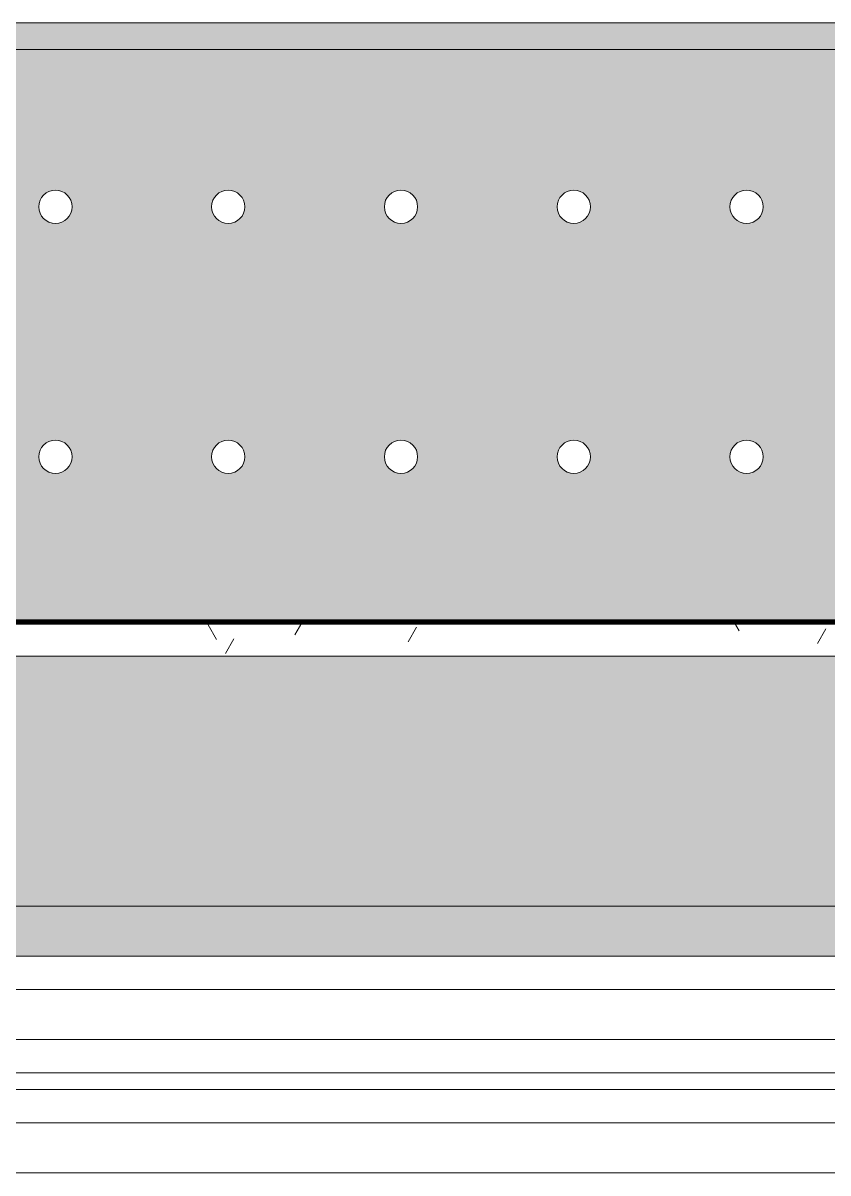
# Model space of a CAD drawing. Header units: millimetres. Extents: x 35157 to 232994, y -8553 to 29000.
# Drawn here: x 81884 to 82368, y 3440 to 4130 of the extents above; entities that cross this region are included whole.
import ezdxf

# ---------------------------------------------------------------- set-up
doc = ezdxf.new("R2010")
doc.units = ezdxf.units.MM
doc.linetypes.add('Осевая', pattern=[3175, 635, -476.25, 1587.5, -476.25])
for name, color, linetype, lineweight in [('A-GLAZ', 7, 'Continuous', 9), ('A-GLAZ-1', 7, 'Continuous', 13), ('I-WALL', 7, 'Continuous', 9), ('Оси', 7, 'Continuous', 9), ('Оси-2', 7, 'Осевая', 9)]:
    doc.layers.add(name, color=color, linetype=linetype, lineweight=lineweight)
for name, color, linetype, lineweight, true_color in [('A-WALL-1', 7, 'Continuous', 9, 0xc0c0c0), ('I-WALL-5', 7, 'Continuous', 9, 0xc0c0c0), ('I-WALL-9', 7, 'Continuous', 80, 0xff80c0), ('Знаки-1', 7, 'Continuous', 9, 0xc1bbaf), ('Знаки-3', 9, 'Continuous', 9, 0x808080), ('Знаки-4', 7, 'Continuous', 9, 0xaba79f), ('Знаки-5', 7, 'Continuous', 9, 0xd1cabb), ('Знаки-6', 7, 'Continuous', 9, 0xccc5b7), ('Знаки-7', 7, 'Continuous', 9, 0xd5cdbe), ('Знаки-8', 7, 'Continuous', 9, 0xd4ccbd)]:
    doc.layers.add(name, color=color, linetype=linetype, lineweight=lineweight, true_color=true_color)
doc.layers.add('Знаки-2', color=7, linetype='Continuous', lineweight=9, transparency=0.5)

# ---------------------------------------------------------------- blocks, each defined once
blk = doc.blocks.new('120_Окно_СКБ_2Ст - 120_Окно_СКБ_2Ст 2700х2500 _мал створка слева_-22808065-План отделки стен 2 этажа в осях 12-23')
at = {"layer": 'A-GLAZ'}
for p, q in [((1350, -5), (-1350, -5)), ((-400, -55), (1230, -55)), ((1230, -65), (-400, -65))]:
    blk.add_line(p, q, dxfattribs=at)
at = {"layer": 'A-GLAZ-1'}
for p, q in [((1280, -35), (-450, -35)), ((-470, -85), (1300, -85)), ((1300, -85), (-470, -85))]:
    blk.add_line(p, q, dxfattribs=at)
blk = doc.blocks.new('Зашивка радиатора_ с перфорацией М4 - Зашивка радиатора_ с перфорацией М4-30943701-План отделки стен 2 этажа в осях 12-23')
at = {"layer": 'Знаки-2'}
for points in [[(1994.17, 380), (-370, 380), (-370, 200.06), (2290, 200.06), (2290, 380)], [(2305, -163.94), (-430, -163.94), (-430, -179.94), (2305, -179.94), (2305, -166.58)], [(1401, -163.94), (1381, -163.94), (1381.68, -179.94), (1421, -179.94), (1420.32, -163.94), (1406.18, -163.94)], [(1396, -163.94), (1381, -163.94), (1381.68, -179.94), (1421, -179.94), (1420.32, -163.94), (1398.41, -163.94)], [(1408.07, -163.94), (1391, -163.94), (1391.34, -179.94), (1411, -179.94), (1410.66, -163.94), (1409.66, -163.94)], [(1391.34, -163.94), (1391, -163.94), (1391.34, -179.94), (1411, -179.94), (1410.66, -163.94), (1392.34, -163.94)], [(1515.14, -163.94), (1481, -163.94), (1481.68, -179.94), (1521, -179.94), (1520.32, -163.94), (1518.32, -163.94)], [(1506, -163.94), (1481, -163.94), (1481.68, -179.94), (1521, -179.94), (1520.32, -163.94), (1506.18, -163.94)], [(1493.93, -163.94), (1491, -163.94), (1491.34, -179.94), (1511, -179.94), (1510.66, -163.94), (1495.82, -163.94)], [(1511, -163.94), (1491, -163.94), (1491.34, -179.94), (1511, -179.94)], [(1621, -163.94), (1581, -163.94), (1581.68, -179.94), (1621, -179.94)], [(1621, -163.94), (1581, -163.94), (1581.68, -179.94), (1621, -179.94)], [(1591.34, -163.94), (1591, -163.94), (1591.34, -179.94), (1611, -179.94), (1610.66, -163.94), (1592.34, -163.94)], [(1593.93, -163.94), (1591, -163.94), (1591.34, -179.94), (1611, -179.94), (1610.66, -163.94), (1596, -163.94)], [(1715.14, -163.94), (1681, -163.94), (1681.68, -179.94), (1721, -179.94), (1720.32, -163.94), (1718.32, -163.94)], [(1681, -163.94), (1681.68, -179.94), (1721, -179.94), (1720.32, -163.94), (1681.68, -163.94)], [(1711, -163.94), (1691, -163.94), (1691.34, -179.94), (1711, -179.94)], [(1711, -163.94), (1691, -163.94), (1691.34, -179.94), (1711, -179.94)], [(1795.82, -163.94), (1781, -163.94), (1781.68, -179.94), (1821, -179.94), (1820.32, -163.94), (1801, -163.94)], [(1796, -163.94), (1781, -163.94), (1781.68, -179.94), (1821, -179.94), (1820.32, -163.94), (1798.41, -163.94)], [(1806, -163.94), (1791, -163.94), (1791.34, -179.94), (1811, -179.94), (1810.66, -163.94), (1806.18, -163.94)], [(1808.07, -163.94), (1791, -163.94), (1791.34, -179.94), (1811, -179.94), (1810.66, -163.94), (1809.66, -163.94)]]:
    blk.add_hatch(color=256, dxfattribs=at).paths.add_polyline_path(points)
h = blk.add_hatch(color=256, dxfattribs=at)
h.paths.add_polyline_path([(1994.17, 180), (-430, 180), (-430, -179.94), (2305, -179.94), (2305, 180)])
h.paths.add_polyline_path([(2033.74, 90.35), (2038.74, 89.02), (2042.4, 85.35), (2043.74, 80.35), (2042.4, 75.35), (2038.74, 71.69), (2033.74, 70.35), (2028.74, 71.69), (2025.08, 75.35), (2023.74, 80.35), (2025.08, 85.35), (2028.74, 89.02), (2031.15, 90.01)])
h.paths.add_polyline_path([(1514.99, 90.35), (1519.99, 89.02), (1523.65, 85.35), (1524.99, 80.35), (1523.65, 75.35), (1519.99, 71.69), (1514.99, 70.35), (1509.99, 71.69), (1506.33, 75.35), (1504.99, 80.35), (1506.33, 85.35), (1509.99, 89.02), (1512.4, 90.01)])
h.paths.add_polyline_path([(2241.24, 90.35), (2246.24, 89.02), (2249.9, 85.35), (2251.24, 80.35), (2249.9, 75.35), (2246.24, 71.69), (2241.24, 70.35), (2236.24, 71.69), (2232.58, 75.35), (2231.24, 80.35), (2232.58, 85.35), (2236.24, 89.02), (2238.65, 90.01)])
h.paths.add_polyline_path([(2137.49, 90.35), (2142.49, 89.02), (2146.15, 85.35), (2147.49, 80.35), (2146.15, 75.35), (2142.49, 71.69), (2137.49, 70.35), (2132.49, 71.69), (2128.83, 75.35), (2127.49, 80.35), (2128.83, 85.35), (2132.49, 89.02), (2134.9, 90.01)])
h.paths.add_polyline_path([(1929.99, 90.35), (1934.99, 89.02), (1938.65, 85.35), (1939.99, 80.35), (1938.65, 75.35), (1934.99, 71.69), (1929.99, 70.35), (1924.99, 71.69), (1921.33, 75.35), (1919.99, 80.35), (1921.33, 85.35), (1924.99, 89.02), (1927.4, 90.01)])
h.paths.add_polyline_path([(1618.74, 90.35), (1623.74, 89.02), (1627.4, 85.35), (1628.74, 80.35), (1627.4, 75.35), (1623.74, 71.69), (1618.74, 70.35), (1613.74, 71.69), (1610.08, 75.35), (1608.74, 80.35), (1610.08, 85.35), (1613.74, 89.02), (1616.15, 90.01)])
h.paths.add_polyline_path([(1722.49, 90.35), (1727.49, 89.02), (1731.15, 85.35), (1732.49, 80.35), (1731.15, 75.35), (1727.49, 71.69), (1722.49, 70.35), (1717.49, 71.69), (1713.83, 75.35), (1712.49, 80.35), (1713.83, 85.35), (1717.49, 89.02), (1719.9, 90.01)])
h.paths.add_polyline_path([(1826.24, 90.35), (1831.24, 89.02), (1834.9, 85.35), (1836.24, 80.35), (1834.9, 75.35), (1831.24, 71.69), (1826.24, 70.35), (1821.24, 71.69), (1817.58, 75.35), (1816.24, 80.35), (1817.58, 85.35), (1821.24, 89.02), (1823.65, 90.01)])
h.paths.add_polyline_path([(788.74, 90.35), (793.74, 89.02), (797.4, 85.35), (798.74, 80.35), (797.4, 75.35), (793.74, 71.69), (788.74, 70.35), (783.74, 71.69), (780.08, 75.35), (778.74, 80.35), (780.08, 85.35), (783.74, 89.02), (786.15, 90.01)])
h.paths.add_polyline_path([(269.99, 90.35), (274.99, 89.02), (278.65, 85.35), (279.99, 80.35), (278.65, 75.35), (274.99, 71.69), (269.99, 70.35), (264.99, 71.69), (261.33, 75.35), (259.99, 80.35), (261.33, 85.35), (264.99, 89.02), (267.4, 90.01)])
h.paths.add_polyline_path([(166.24, 90.35), (171.24, 89.02), (174.9, 85.35), (176.24, 80.35), (174.9, 75.35), (171.24, 71.69), (166.24, 70.35), (161.24, 71.69), (157.58, 75.35), (156.24, 80.35), (157.58, 85.35), (161.24, 89.02), (163.65, 90.01)])
h.paths.add_polyline_path([(684.99, 90.35), (689.99, 89.02), (693.65, 85.35), (694.99, 80.35), (693.65, 75.35), (689.99, 71.69), (684.99, 70.35), (679.99, 71.69), (676.33, 75.35), (674.99, 80.35), (676.33, 85.35), (679.99, 89.02), (682.4, 90.01)])
h.paths.add_polyline_path([(581.24, 90.35), (586.24, 89.02), (589.9, 85.35), (591.24, 80.35), (589.9, 75.35), (586.24, 71.69), (581.24, 70.35), (576.24, 71.69), (572.58, 75.35), (571.24, 80.35), (572.58, 85.35), (576.24, 89.02), (578.65, 90.01)])
h.paths.add_polyline_path([(996.24, 90.35), (1001.24, 89.02), (1004.9, 85.35), (1006.24, 80.35), (1004.9, 75.35), (1001.24, 71.69), (996.24, 70.35), (991.24, 71.69), (987.58, 75.35), (986.24, 80.35), (987.58, 85.35), (991.24, 89.02), (993.65, 90.01)])
h.paths.add_polyline_path([(892.49, 90.35), (897.49, 89.02), (901.15, 85.35), (902.49, 80.35), (901.15, 75.35), (897.49, 71.69), (892.49, 70.35), (887.49, 71.69), (883.83, 75.35), (882.49, 80.35), (883.83, 85.35), (887.49, 89.02), (889.9, 90.01)])
h.paths.add_polyline_path([(477.49, 90.35), (482.49, 89.02), (486.15, 85.35), (487.49, 80.35), (486.15, 75.35), (482.49, 71.69), (477.49, 70.35), (472.49, 71.69), (468.83, 75.35), (467.49, 80.35), (468.83, 85.35), (472.49, 89.02), (474.9, 90.01)])
h.paths.add_polyline_path([(373.74, 90.35), (378.74, 89.02), (382.4, 85.35), (383.74, 80.35), (382.4, 75.35), (378.74, 71.69), (373.74, 70.35), (368.74, 71.69), (365.08, 75.35), (363.74, 80.35), (365.08, 85.35), (368.74, 89.02), (371.15, 90.01)])
h.paths.add_polyline_path([(1411.24, 90.35), (1416.24, 89.02), (1419.9, 85.35), (1421.24, 80.35), (1419.9, 75.35), (1416.24, 71.69), (1411.24, 70.35), (1406.24, 71.69), (1402.58, 75.35), (1401.24, 80.35), (1402.58, 85.35), (1406.24, 89.02), (1408.65, 90.01)])
h.paths.add_polyline_path([(1307.49, 90.35), (1312.49, 89.02), (1316.15, 85.35), (1317.49, 80.35), (1316.15, 75.35), (1312.49, 71.69), (1307.49, 70.35), (1302.49, 71.69), (1298.83, 75.35), (1297.49, 80.35), (1298.83, 85.35), (1302.49, 89.02), (1304.9, 90.01)])
h.paths.add_polyline_path([(1099.99, 90.35), (1104.99, 89.02), (1108.65, 85.35), (1109.99, 80.35), (1108.65, 75.35), (1104.99, 71.69), (1099.99, 70.35), (1094.99, 71.69), (1091.33, 75.35), (1089.99, 80.35), (1091.33, 85.35), (1094.99, 89.02), (1097.4, 90.01)])
h.paths.add_polyline_path([(1203.74, 90.35), (1208.74, 89.02), (1212.4, 85.35), (1213.74, 80.35), (1212.4, 75.35), (1208.74, 71.69), (1203.74, 70.35), (1198.74, 71.69), (1195.08, 75.35), (1193.74, 80.35), (1195.08, 85.35), (1198.74, 89.02), (1201.15, 90.01)])
h.paths.add_polyline_path([(62.49, 90.35), (67.49, 89.02), (71.15, 85.35), (72.49, 80.35), (71.15, 75.35), (67.49, 71.69), (62.49, 70.35), (57.49, 71.69), (53.83, 75.35), (52.49, 80.35), (53.83, 85.35), (57.49, 89.02), (59.9, 90.01)])
h.paths.add_polyline_path([(-248.76, 90.35), (-243.76, 89.02), (-240.1, 85.35), (-238.76, 80.35), (-240.1, 75.35), (-243.76, 71.69), (-248.76, 70.35), (-253.76, 71.69), (-257.42, 75.35), (-258.76, 80.35), (-257.42, 85.35), (-253.76, 89.02), (-251.35, 90.01)])
h.paths.add_polyline_path([(-145.01, 90.35), (-140.01, 89.02), (-136.35, 85.35), (-135.01, 80.35), (-136.35, 75.35), (-140.01, 71.69), (-145.01, 70.35), (-150.01, 71.69), (-153.67, 75.35), (-155.01, 80.35), (-153.67, 85.35), (-150.01, 89.02), (-147.6, 90.01)])
h.paths.add_polyline_path([(-41.26, 90.35), (-36.26, 89.02), (-32.6, 85.35), (-31.26, 80.35), (-32.6, 75.35), (-36.26, 71.69), (-41.26, 70.35), (-46.26, 71.69), (-49.92, 75.35), (-51.26, 80.35), (-49.92, 85.35), (-46.26, 89.02), (-43.85, 90.01)])
h.paths.add_polyline_path([(-352.51, 90.35), (-347.51, 89.02), (-343.85, 85.35), (-342.51, 80.35), (-343.85, 75.35), (-347.51, 71.69), (-352.51, 70.35), (-357.51, 71.69), (-361.17, 75.35), (-362.51, 80.35), (-361.17, 85.35), (-357.51, 89.02), (-355.1, 90.01)])
h.paths.add_polyline_path([(1411.24, -59.65), (1416.24, -60.98), (1419.9, -64.65), (1421.24, -69.65), (1419.9, -74.65), (1416.24, -78.31), (1411.24, -79.65), (1406.24, -78.31), (1402.58, -74.65), (1401.24, -69.65), (1402.58, -64.65), (1406.24, -60.98), (1408.65, -59.99)])
h.paths.add_polyline_path([(1618.74, -59.65), (1623.74, -60.98), (1627.4, -64.65), (1628.74, -69.65), (1627.4, -74.65), (1623.74, -78.31), (1618.74, -79.65), (1613.74, -78.31), (1610.08, -74.65), (1608.74, -69.65), (1610.08, -64.65), (1613.74, -60.98), (1616.15, -59.99)])
h.paths.add_polyline_path([(1826.24, -59.65), (1831.24, -60.98), (1834.9, -64.65), (1836.24, -69.65), (1834.9, -74.65), (1831.24, -78.31), (1826.24, -79.65), (1821.24, -78.31), (1817.58, -74.65), (1816.24, -69.65), (1817.58, -64.65), (1821.24, -60.98), (1823.65, -59.99)])
h.paths.add_polyline_path([(1722.49, -59.65), (1727.49, -60.98), (1731.15, -64.65), (1732.49, -69.65), (1731.15, -74.65), (1727.49, -78.31), (1722.49, -79.65), (1717.49, -78.31), (1713.83, -74.65), (1712.49, -69.65), (1713.83, -64.65), (1717.49, -60.98), (1719.9, -59.99)])
h.paths.add_polyline_path([(2241.24, -59.65), (2246.24, -60.98), (2249.9, -64.65), (2251.24, -69.65), (2249.9, -74.65), (2246.24, -78.31), (2241.24, -79.65), (2236.24, -78.31), (2232.58, -74.65), (2231.24, -69.65), (2232.58, -64.65), (2236.24, -60.98), (2238.65, -59.99)])
h.paths.add_polyline_path([(1514.99, -59.65), (1519.99, -60.98), (1523.65, -64.65), (1524.99, -69.65), (1523.65, -74.65), (1519.99, -78.31), (1514.99, -79.65), (1509.99, -78.31), (1506.33, -74.65), (1504.99, -69.65), (1506.33, -64.65), (1509.99, -60.98), (1512.4, -59.99)])
h.paths.add_polyline_path([(1929.99, -59.65), (1934.99, -60.98), (1938.65, -64.65), (1939.99, -69.65), (1938.65, -74.65), (1934.99, -78.31), (1929.99, -79.65), (1924.99, -78.31), (1921.33, -74.65), (1919.99, -69.65), (1921.33, -64.65), (1924.99, -60.98), (1927.4, -59.99)])
h.paths.add_polyline_path([(2033.74, -59.65), (2038.74, -60.98), (2042.4, -64.65), (2043.74, -69.65), (2042.4, -74.65), (2038.74, -78.31), (2033.74, -79.65), (2028.74, -78.31), (2025.08, -74.65), (2023.74, -69.65), (2025.08, -64.65), (2028.74, -60.98), (2031.15, -59.99)])
h.paths.add_polyline_path([(2137.49, -59.65), (2142.49, -60.98), (2146.15, -64.65), (2147.49, -69.65), (2146.15, -74.65), (2142.49, -78.31), (2137.49, -79.65), (2132.49, -78.31), (2128.83, -74.65), (2127.49, -69.65), (2128.83, -64.65), (2132.49, -60.98), (2134.9, -59.99)])
h.paths.add_polyline_path([(684.99, -59.65), (689.99, -60.98), (693.65, -64.65), (694.99, -69.65), (693.65, -74.65), (689.99, -78.31), (684.99, -79.65), (679.99, -78.31), (676.33, -74.65), (674.99, -69.65), (676.33, -64.65), (679.99, -60.98), (682.4, -59.99)])
h.paths.add_polyline_path([(62.49, -59.65), (67.49, -60.98), (71.15, -64.65), (72.49, -69.65), (71.15, -74.65), (67.49, -78.31), (62.49, -79.65), (57.49, -78.31), (53.83, -74.65), (52.49, -69.65), (53.83, -64.65), (57.49, -60.98), (59.9, -59.99)])
h.paths.add_polyline_path([(373.74, -59.65), (378.74, -60.98), (382.4, -64.65), (383.74, -69.65), (382.4, -74.65), (378.74, -78.31), (373.74, -79.65), (368.74, -78.31), (365.08, -74.65), (363.74, -69.65), (365.08, -64.65), (368.74, -60.98), (371.15, -59.99)])
h.paths.add_polyline_path([(1203.74, -59.65), (1208.74, -60.98), (1212.4, -64.65), (1213.74, -69.65), (1212.4, -74.65), (1208.74, -78.31), (1203.74, -79.65), (1198.74, -78.31), (1195.08, -74.65), (1193.74, -69.65), (1195.08, -64.65), (1198.74, -60.98), (1201.15, -59.99)])
h.paths.add_polyline_path([(996.24, -59.65), (1001.24, -60.98), (1004.9, -64.65), (1006.24, -69.65), (1004.9, -74.65), (1001.24, -78.31), (996.24, -79.65), (991.24, -78.31), (987.58, -74.65), (986.24, -69.65), (987.58, -64.65), (991.24, -60.98), (993.65, -59.99)])
h.paths.add_polyline_path([(892.49, -59.65), (897.49, -60.98), (901.15, -64.65), (902.49, -69.65), (901.15, -74.65), (897.49, -78.31), (892.49, -79.65), (887.49, -78.31), (883.83, -74.65), (882.49, -69.65), (883.83, -64.65), (887.49, -60.98), (889.9, -59.99)])
h.paths.add_polyline_path([(166.24, -59.65), (171.24, -60.98), (174.9, -64.65), (176.24, -69.65), (174.9, -74.65), (171.24, -78.31), (166.24, -79.65), (161.24, -78.31), (157.58, -74.65), (156.24, -69.65), (157.58, -64.65), (161.24, -60.98), (163.65, -59.99)])
h.paths.add_polyline_path([(788.74, -59.65), (793.74, -60.98), (797.4, -64.65), (798.74, -69.65), (797.4, -74.65), (793.74, -78.31), (788.74, -79.65), (783.74, -78.31), (780.08, -74.65), (778.74, -69.65), (780.08, -64.65), (783.74, -60.98), (786.15, -59.99)])
h.paths.add_polyline_path([(1307.49, -59.65), (1312.49, -60.98), (1316.15, -64.65), (1317.49, -69.65), (1316.15, -74.65), (1312.49, -78.31), (1307.49, -79.65), (1302.49, -78.31), (1298.83, -74.65), (1297.49, -69.65), (1298.83, -64.65), (1302.49, -60.98), (1304.9, -59.99)])
h.paths.add_polyline_path([(1099.99, -59.65), (1104.99, -60.98), (1108.65, -64.65), (1109.99, -69.65), (1108.65, -74.65), (1104.99, -78.31), (1099.99, -79.65), (1094.99, -78.31), (1091.33, -74.65), (1089.99, -69.65), (1091.33, -64.65), (1094.99, -60.98), (1097.4, -59.99)])
h.paths.add_polyline_path([(581.24, -59.65), (586.24, -60.98), (589.9, -64.65), (591.24, -69.65), (589.9, -74.65), (586.24, -78.31), (581.24, -79.65), (576.24, -78.31), (572.58, -74.65), (571.24, -69.65), (572.58, -64.65), (576.24, -60.98), (578.65, -59.99)])
h.paths.add_polyline_path([(477.49, -59.65), (482.49, -60.98), (486.15, -64.65), (487.49, -69.65), (486.15, -74.65), (482.49, -78.31), (477.49, -79.65), (472.49, -78.31), (468.83, -74.65), (467.49, -69.65), (468.83, -64.65), (472.49, -60.98), (474.9, -59.99)])
h.paths.add_polyline_path([(269.99, -59.65), (274.99, -60.98), (278.65, -64.65), (279.99, -69.65), (278.65, -74.65), (274.99, -78.31), (269.99, -79.65), (264.99, -78.31), (261.33, -74.65), (259.99, -69.65), (261.33, -64.65), (264.99, -60.98), (267.4, -59.99)])
h.paths.add_polyline_path([(-41.26, -59.65), (-36.26, -60.98), (-32.6, -64.65), (-31.26, -69.65), (-32.6, -74.65), (-36.26, -78.31), (-41.26, -79.65), (-46.26, -78.31), (-49.92, -74.65), (-51.26, -69.65), (-49.92, -64.65), (-46.26, -60.98), (-43.85, -59.99)])
h.paths.add_polyline_path([(-352.51, -59.65), (-347.51, -60.98), (-343.85, -64.65), (-342.51, -69.65), (-343.85, -74.65), (-347.51, -78.31), (-352.51, -79.65), (-357.51, -78.31), (-361.17, -74.65), (-362.51, -69.65), (-361.17, -64.65), (-357.51, -60.98), (-355.1, -59.99)])
h.paths.add_polyline_path([(-248.76, -59.65), (-243.76, -60.98), (-240.1, -64.65), (-238.76, -69.65), (-240.1, -74.65), (-243.76, -78.31), (-248.76, -79.65), (-253.76, -78.31), (-257.42, -74.65), (-258.76, -69.65), (-257.42, -64.65), (-253.76, -60.98), (-251.35, -59.99)])
h.paths.add_polyline_path([(-145.01, -59.65), (-140.01, -60.98), (-136.35, -64.65), (-135.01, -69.65), (-136.35, -74.65), (-140.01, -78.31), (-145.01, -79.65), (-150.01, -78.31), (-153.67, -74.65), (-155.01, -69.65), (-153.67, -64.65), (-150.01, -60.98), (-147.6, -59.99)])
at = {"layer": 'Знаки-1'}
for p, q in [((2305.01, 180), (-430, 180)), ((-430, 180), (2305.01, 180)), ((1381, -163.94), (1321, -163.94)), ((1381, -163.94), (1421, -163.94)), ((1421, -163.94), (1381, -163.94)), ((1481, -163.94), (1421, -163.94)), ((1481, -163.94), (1521, -163.94)), ((1521, -163.94), (1481, -163.94)), ((1581, -163.94), (1521, -163.94)), ((1581, -163.94), (1591, -163.94)), ((1591, -163.94), (1581, -163.94)), ((1591, -163.94), (1611, -163.94)), ((1611, -163.94), (1591, -163.94)), ((1611, -163.94), (1621, -163.94)), ((1621, -163.94), (1611, -163.94)), ((1681, -163.94), (1621, -163.94)), ((1681, -163.94), (1721, -163.94)), ((1721, -163.94), (1681, -163.94)), ((1781, -163.94), (1721, -163.94)), ((1781, -163.94), (1821, -163.94)), ((1821, -163.94), (1781, -163.94)), ((1881, -163.94), (1821, -163.94)), ((1321, -179.94), (1381, -179.94)), ((1381, -179.94), (1421, -179.94)), ((1421, -179.94), (1381, -179.94)), ((1421, -179.94), (1481, -179.94)), ((1481, -179.94), (1521, -179.94)), ((1521, -179.94), (1481, -179.94)), ((1521, -179.94), (1581, -179.94)), ((1581, -179.94), (1591, -179.94)), ((1591, -179.94), (1581, -179.94)), ((1591, -179.94), (1611, -179.94)), ((1611, -179.94), (1591, -179.94)), ((1611, -179.94), (1621, -179.94)), ((1621, -179.94), (1611, -179.94)), ((1621, -179.94), (1681, -179.94)), ((1681, -179.94), (1721, -179.94)), ((1721, -179.94), (1681, -179.94)), ((1721, -179.94), (1781, -179.94)), ((1781, -179.94), (1821, -179.94)), ((1821, -179.94), (1781, -179.94)), ((1821, -179.94), (1881, -179.94))]:
    blk.add_line(p, q, dxfattribs=at)
at = {"layer": 'Знаки-3'}
for p, q in [((2290, 380), (-370, 380)), ((-430, 180), (2305.01, 180)), ((2305.01, 180), (-430, 180)), ((-430, -179.94), (2305, -179.94))]:
    blk.add_line(p, q, dxfattribs=at)
for centre, start, end in [((1411.24, 80.35), 0, 180), ((1514.99, 80.35), 0, 180), ((1618.74, 80.35), 0, 180), ((1722.49, 80.35), 0, 180), ((1826.24, 80.35), 0, 180), ((1411.24, 80.35), 180, 0), ((1514.99, 80.35), 180, 0), ((1618.74, 80.35), 180, 0), ((1722.49, 80.35), 180, 0), ((1826.24, 80.35), 180, 360), ((1411.24, -69.65), 0, 180), ((1514.99, -69.65), 0, 180), ((1618.74, -69.65), 0, 180), ((1722.49, -69.65), 0, 180), ((1826.24, -69.65), 0, 180), ((1411.24, -69.65), 180, 0), ((1514.99, -69.65), 180, 0), ((1618.74, -69.65), 180, 0), ((1722.49, -69.65), 180, 0), ((1826.24, -69.65), 180, 0)]:
    blk.add_arc(centre, 10, start, end, dxfattribs=at)
at = {"layer": 'Знаки-4'}
for p, q in [((-370, 380), (2290, 380)), ((-384.53, -163.94), (2282.94, -163.94)), ((2305, -179.94), (-430, -179.94)), ((2305, -179.94), (-430, -179.94))]:
    blk.add_line(p, q, dxfattribs=at)
for centre, start, end in [((1411.24, 80.35), 0, 180), ((1514.99, 80.35), 0, 180), ((1618.74, 80.35), 0, 180), ((1722.49, 80.35), 0, 180), ((1826.24, 80.35), 0, 180), ((1411.24, 80.35), 180, 360), ((1514.99, 80.35), 180, 360), ((1618.74, 80.35), 180, 360), ((1722.49, 80.35), 180, 360), ((1826.24, 80.35), 180, 360), ((1411.24, -69.65), 0, 180), ((1514.99, -69.65), 0, 180), ((1618.74, -69.65), 0, 180), ((1722.49, -69.65), 0, 180), ((1826.24, -69.65), 0, 180), ((1411.24, -69.65), 180, 360), ((1514.99, -69.65), 180, 360), ((1618.74, -69.65), 180, 360), ((1722.49, -69.65), 180, 360), ((1826.24, -69.65), 180, 360)]:
    blk.add_arc(centre, 10, start, end, dxfattribs=at)
at = {"layer": 'Знаки-5'}
for p, q in [((1391, -163.94), (1381.68, -163.94)), ((1391, -163.94), (1395.81, -163.94)), ((1395.81, -163.94), (1391, -163.94)), ((1396, -163.94), (1406, -163.94)), ((1406, -163.94), (1396, -163.94)), ((1406.19, -163.94), (1408.07, -163.94)), ((1408.07, -163.94), (1406.19, -163.94)), ((1408.07, -163.94), (1410.66, -163.94)), ((1409.66, -163.94), (1408.07, -163.94)), ((1410.66, -163.94), (1409.66, -163.94)), ((1410.66, -163.94), (1411, -163.94)), ((1411, -163.94), (1410.66, -163.94)), ((1420.32, -163.94), (1411, -163.94)), ((1491, -163.94), (1481.68, -163.94)), ((1492.28, -163.94), (1495.82, -163.94)), ((1495.82, -163.94), (1492.28, -163.94)), ((1496, -163.94), (1506, -163.94)), ((1506, -163.94), (1496, -163.94)), ((1506.18, -163.94), (1509.72, -163.94)), ((1509.72, -163.94), (1506.18, -163.94)), ((1520.32, -163.94), (1511, -163.94)), ((1591, -163.94), (1581.68, -163.94)), ((1591, -163.94), (1595.81, -163.94)), ((1595.81, -163.94), (1591, -163.94)), ((1596, -163.94), (1606, -163.94)), ((1598.41, -163.94), (1596, -163.94)), ((1606, -163.94), (1598.41, -163.94)), ((1606.19, -163.94), (1611, -163.94)), ((1611, -163.94), (1606.19, -163.94)), ((1618.32, -163.94), (1611, -163.94)), ((1620.32, -163.94), (1619.09, -163.94)), ((1691, -163.94), (1681.68, -163.94)), ((1691, -163.94), (1695.81, -163.94)), ((1691.34, -163.94), (1691, -163.94)), ((1695.81, -163.94), (1691.34, -163.94)), ((1696, -163.94), (1701, -163.94)), ((1706, -163.94), (1696, -163.94)), ((1701, -163.94), (1706, -163.94)), ((1706.19, -163.94), (1711, -163.94)), ((1711, -163.94), (1706.19, -163.94)), ((1720.32, -163.94), (1711, -163.94)), ((1791, -163.94), (1781.68, -163.94)), ((1792.28, -163.94), (1795.82, -163.94)), ((1795.82, -163.94), (1792.28, -163.94)), ((1796, -163.94), (1806, -163.94)), ((1806, -163.94), (1796, -163.94)), ((1806.18, -163.94), (1809.72, -163.94)), ((1809.72, -163.94), (1806.18, -163.94)), ((1820.32, -163.94), (1811, -163.94)), ((1381.68, -179.94), (1391, -179.94)), ((1391, -179.94), (1395.81, -179.94)), ((1395.81, -179.94), (1391, -179.94)), ((1396, -179.94), (1406, -179.94)), ((1401, -179.94), (1396, -179.94)), ((1406, -179.94), (1401, -179.94)), ((1406.19, -179.94), (1411, -179.94)), ((1409.66, -179.94), (1406.19, -179.94)), ((1411, -179.94), (1409.66, -179.94)), ((1411, -179.94), (1420.32, -179.94)), ((1481.68, -179.94), (1491, -179.94)), ((1492.28, -179.94), (1495.82, -179.94)), ((1495.82, -179.94), (1492.28, -179.94)), ((1496, -179.94), (1501, -179.94)), ((1506, -179.94), (1496, -179.94)), ((1501, -179.94), (1506, -179.94)), ((1506.18, -179.94), (1509.72, -179.94)), ((1509.72, -179.94), (1506.18, -179.94)), ((1511, -179.94), (1520.32, -179.94)), ((1581.68, -179.94), (1591, -179.94)), ((1591, -179.94), (1595.81, -179.94)), ((1595.81, -179.94), (1591, -179.94)), ((1596, -179.94), (1606, -179.94)), ((1606, -179.94), (1596, -179.94)), ((1606.19, -179.94), (1611, -179.94)), ((1611, -179.94), (1606.19, -179.94)), ((1611, -179.94), (1618.32, -179.94)), ((1619.09, -179.94), (1620.32, -179.94)), ((1681.68, -179.94), (1691, -179.94)), ((1691, -179.94), (1695.81, -179.94)), ((1695.81, -179.94), (1691, -179.94)), ((1696, -179.94), (1706, -179.94)), ((1706, -179.94), (1696, -179.94)), ((1706.19, -179.94), (1711, -179.94)), ((1711, -179.94), (1706.19, -179.94)), ((1711, -179.94), (1720.32, -179.94)), ((1781.68, -179.94), (1791, -179.94)), ((1792.28, -179.94), (1795.82, -179.94)), ((1795.82, -179.94), (1792.28, -179.94)), ((1796, -179.94), (1806, -179.94)), ((1806, -179.94), (1796, -179.94)), ((1806.18, -179.94), (1809.72, -179.94)), ((1809.72, -179.94), (1806.18, -179.94)), ((1811, -179.94), (1820.32, -179.94))]:
    blk.add_line(p, q, dxfattribs=at)
at = {"layer": 'Знаки-6'}
for p, q in [((1381, -163.94), (1391, -163.94)), ((1381.68, -163.94), (1381, -163.94)), ((1391, -163.94), (1381.68, -163.94)), ((1391, -163.94), (1395.81, -163.94)), ((1395.81, -163.94), (1391, -163.94)), ((1396, -163.94), (1406, -163.94)), ((1406, -163.94), (1396, -163.94)), ((1406.19, -163.94), (1410.66, -163.94)), ((1411, -163.94), (1406.19, -163.94)), ((1410.66, -163.94), (1411, -163.94)), ((1411, -163.94), (1421, -163.94)), ((1415.14, -163.94), (1411, -163.94)), ((1421, -163.94), (1415.14, -163.94)), ((1481, -163.94), (1486.86, -163.94)), ((1483.68, -163.94), (1481, -163.94)), ((1491, -163.94), (1483.68, -163.94)), ((1486.86, -163.94), (1491, -163.94)), ((1491, -163.94), (1493.93, -163.94)), ((1495.81, -163.94), (1491, -163.94)), ((1493.93, -163.94), (1495.81, -163.94)), ((1496, -163.94), (1506, -163.94)), ((1506, -163.94), (1496, -163.94)), ((1506.19, -163.94), (1511, -163.94)), ((1511, -163.94), (1506.19, -163.94)), ((1511, -163.94), (1521, -163.94)), ((1521, -163.94), (1511, -163.94)), ((1581, -163.94), (1583.68, -163.94)), ((1591, -163.94), (1581, -163.94)), ((1583.68, -163.94), (1591, -163.94)), ((1592.28, -163.94), (1595.82, -163.94)), ((1595.82, -163.94), (1592.28, -163.94)), ((1596, -163.94), (1606, -163.94)), ((1606, -163.94), (1596, -163.94)), ((1606.18, -163.94), (1609.72, -163.94)), ((1609.72, -163.94), (1606.18, -163.94)), ((1611, -163.94), (1621, -163.94)), ((1615.14, -163.94), (1611, -163.94)), ((1620.32, -163.94), (1615.14, -163.94)), ((1621, -163.94), (1620.32, -163.94)), ((1681, -163.94), (1683.68, -163.94)), ((1691, -163.94), (1681, -163.94)), ((1683.68, -163.94), (1686.86, -163.94)), ((1686.86, -163.94), (1691, -163.94)), ((1691, -163.94), (1695.81, -163.94)), ((1693.93, -163.94), (1691, -163.94)), ((1695.81, -163.94), (1693.93, -163.94)), ((1696, -163.94), (1706, -163.94)), ((1706, -163.94), (1696, -163.94)), ((1706.19, -163.94), (1711, -163.94)), ((1711, -163.94), (1706.19, -163.94)), ((1711, -163.94), (1721, -163.94)), ((1721, -163.94), (1711, -163.94)), ((1781, -163.94), (1791, -163.94)), ((1791, -163.94), (1781, -163.94)), ((1791, -163.94), (1793.93, -163.94)), ((1795.81, -163.94), (1791, -163.94)), ((1793.93, -163.94), (1795.81, -163.94)), ((1796, -163.94), (1806, -163.94)), ((1811, -163.94), (1796, -163.94)), ((1806, -163.94), (1811, -163.94)), ((1811, -163.94), (1821, -163.94)), ((1821, -163.94), (1811, -163.94)), ((1381, -179.94), (1383.68, -179.94)), ((1391, -179.94), (1381, -179.94)), ((1383.68, -179.94), (1391, -179.94)), ((1391, -179.94), (1395.81, -179.94)), ((1392.34, -179.94), (1391, -179.94)), ((1395.81, -179.94), (1392.34, -179.94)), ((1396, -179.94), (1398.41, -179.94)), ((1406, -179.94), (1396, -179.94)), ((1398.41, -179.94), (1406, -179.94)), ((1406.19, -179.94), (1409.66, -179.94)), ((1409.66, -179.94), (1406.19, -179.94)), ((1409.66, -179.94), (1411, -179.94)), ((1411, -179.94), (1409.66, -179.94)), ((1411, -179.94), (1421, -179.94)), ((1421, -179.94), (1411, -179.94)), ((1481, -179.94), (1491, -179.94)), ((1491, -179.94), (1481, -179.94)), ((1491, -179.94), (1495.81, -179.94)), ((1495.81, -179.94), (1491, -179.94)), ((1496, -179.94), (1506, -179.94)), ((1506, -179.94), (1496, -179.94)), ((1506.19, -179.94), (1511, -179.94)), ((1511, -179.94), (1506.19, -179.94)), ((1511, -179.94), (1521, -179.94)), ((1521, -179.94), (1511, -179.94)), ((1581, -179.94), (1591, -179.94)), ((1583.68, -179.94), (1581, -179.94)), ((1586.86, -179.94), (1583.68, -179.94)), ((1591, -179.94), (1586.86, -179.94)), ((1592.28, -179.94), (1595.82, -179.94)), ((1595.82, -179.94), (1592.28, -179.94)), ((1596, -179.94), (1606, -179.94)), ((1606, -179.94), (1596, -179.94)), ((1606.18, -179.94), (1609.72, -179.94)), ((1609.72, -179.94), (1606.18, -179.94)), ((1611, -179.94), (1621, -179.94)), ((1621, -179.94), (1611, -179.94)), ((1681, -179.94), (1691, -179.94)), ((1691, -179.94), (1681, -179.94)), ((1691, -179.94), (1691.34, -179.94)), ((1695.81, -179.94), (1691, -179.94)), ((1691.34, -179.94), (1695.81, -179.94)), ((1696, -179.94), (1706, -179.94)), ((1703.59, -179.94), (1696, -179.94)), ((1706, -179.94), (1703.59, -179.94)), ((1706.19, -179.94), (1711, -179.94)), ((1711, -179.94), (1706.19, -179.94)), ((1711, -179.94), (1721, -179.94)), ((1721, -179.94), (1711, -179.94)), ((1781, -179.94), (1781.68, -179.94)), ((1791, -179.94), (1781, -179.94)), ((1781.68, -179.94), (1791, -179.94)), ((1791, -179.94), (1795.81, -179.94)), ((1795.81, -179.94), (1791, -179.94)), ((1796, -179.94), (1798.41, -179.94)), ((1803.59, -179.94), (1796, -179.94)), ((1798.41, -179.94), (1806, -179.94)), ((1806, -179.94), (1803.59, -179.94)), ((1806, -179.94), (1808.07, -179.94)), ((1811, -179.94), (1806, -179.94)), ((1808.07, -179.94), (1811, -179.94)), ((1811, -179.94), (1821, -179.94)), ((1821, -179.94), (1811, -179.94))]:
    blk.add_line(p, q, dxfattribs=at)
at = {"layer": 'Знаки-7'}
for p, q in [((1395.82, -163.94), (1392.34, -163.94)), ((1406, -163.94), (1396, -163.94)), ((1409.66, -163.94), (1406.18, -163.94)), ((1495.82, -163.94), (1492.34, -163.94)), ((1506, -163.94), (1496, -163.94)), ((1509.66, -163.94), (1506.18, -163.94)), ((1595.82, -163.94), (1592.34, -163.94)), ((1606, -163.94), (1596, -163.94)), ((1609.66, -163.94), (1606.18, -163.94)), ((1695.82, -163.94), (1692.34, -163.94)), ((1706, -163.94), (1696, -163.94)), ((1709.66, -163.94), (1706.18, -163.94)), ((1795.82, -163.94), (1792.34, -163.94)), ((1806, -163.94), (1796, -163.94)), ((1809.66, -163.94), (1806.63, -163.94)), ((1392.34, -179.94), (1395.82, -179.94)), ((1396, -179.94), (1406, -179.94)), ((1406.18, -179.94), (1409.66, -179.94)), ((1492.34, -179.94), (1495.82, -179.94)), ((1496, -179.94), (1506, -179.94)), ((1506.18, -179.94), (1509.66, -179.94)), ((1592.34, -179.94), (1595.82, -179.94)), ((1596, -179.94), (1606, -179.94)), ((1606.18, -179.94), (1609.66, -179.94)), ((1692.34, -179.94), (1695.82, -179.94)), ((1696, -179.94), (1706, -179.94)), ((1706.18, -179.94), (1709.66, -179.94)), ((1792.34, -179.94), (1795.82, -179.94)), ((1796, -179.94), (1806, -179.94)), ((1806.63, -179.94), (1809.66, -179.94))]:
    blk.add_line(p, q, dxfattribs=at)
at = {"layer": 'Знаки-8'}
for p, q in [((1392.28, -163.94), (1395.82, -163.94)), ((1395.82, -163.94), (1392.28, -163.94)), ((1396, -163.94), (1406, -163.94)), ((1406, -163.94), (1396, -163.94)), ((1406.18, -163.94), (1409.72, -163.94)), ((1409.72, -163.94), (1406.18, -163.94)), ((1491, -163.94), (1495.81, -163.94)), ((1495.81, -163.94), (1491, -163.94)), ((1496, -163.94), (1506, -163.94)), ((1506, -163.94), (1496, -163.94)), ((1506.19, -163.94), (1511, -163.94)), ((1511, -163.94), (1506.19, -163.94)), ((1592.28, -163.94), (1595.82, -163.94)), ((1595.82, -163.94), (1592.28, -163.94)), ((1596, -163.94), (1606, -163.94)), ((1606, -163.94), (1596, -163.94)), ((1606.18, -163.94), (1609.72, -163.94)), ((1609.72, -163.94), (1606.18, -163.94)), ((1692.28, -163.94), (1695.82, -163.94)), ((1695.82, -163.94), (1692.28, -163.94)), ((1696, -163.94), (1706, -163.94)), ((1706, -163.94), (1696, -163.94)), ((1706.18, -163.94), (1709.72, -163.94)), ((1709.72, -163.94), (1706.18, -163.94)), ((1791, -163.94), (1795.81, -163.94)), ((1795.81, -163.94), (1791, -163.94)), ((1796, -163.94), (1803.59, -163.94)), ((1798.41, -163.94), (1796, -163.94)), ((1808.07, -163.94), (1798.41, -163.94)), ((1803.59, -163.94), (1811, -163.94)), ((1811, -163.94), (1808.07, -163.94)), ((1392.28, -179.94), (1395.82, -179.94)), ((1395.82, -179.94), (1392.28, -179.94)), ((1396, -179.94), (1406, -179.94)), ((1406, -179.94), (1396, -179.94)), ((1406.18, -179.94), (1409.72, -179.94)), ((1409.72, -179.94), (1406.18, -179.94)), ((1491, -179.94), (1495.81, -179.94)), ((1493.93, -179.94), (1491, -179.94)), ((1495.81, -179.94), (1493.93, -179.94)), ((1496, -179.94), (1501, -179.94)), ((1506, -179.94), (1496, -179.94)), ((1501, -179.94), (1506, -179.94)), ((1506.19, -179.94), (1508.07, -179.94)), ((1508.07, -179.94), (1506.19, -179.94)), ((1508.07, -179.94), (1509.66, -179.94)), ((1509.66, -179.94), (1508.07, -179.94)), ((1509.66, -179.94), (1510.66, -179.94)), ((1510.66, -179.94), (1509.66, -179.94)), ((1510.66, -179.94), (1511, -179.94)), ((1511, -179.94), (1510.66, -179.94)), ((1592.28, -179.94), (1595.82, -179.94)), ((1595.82, -179.94), (1592.28, -179.94)), ((1596, -179.94), (1606, -179.94)), ((1606, -179.94), (1596, -179.94)), ((1606.18, -179.94), (1609.72, -179.94)), ((1609.72, -179.94), (1606.18, -179.94)), ((1692.28, -179.94), (1695.82, -179.94)), ((1695.82, -179.94), (1692.28, -179.94)), ((1696, -179.94), (1706, -179.94)), ((1706, -179.94), (1696, -179.94)), ((1706.18, -179.94), (1709.72, -179.94)), ((1709.72, -179.94), (1706.18, -179.94)), ((1791, -179.94), (1792.34, -179.94)), ((1793.93, -179.94), (1791, -179.94)), ((1792.34, -179.94), (1795.81, -179.94)), ((1795.81, -179.94), (1793.93, -179.94)), ((1796, -179.94), (1808.07, -179.94)), ((1801, -179.94), (1796, -179.94)), ((1808.07, -179.94), (1801, -179.94)), ((1808.07, -179.94), (1811, -179.94)), ((1811, -179.94), (1808.07, -179.94))]:
    blk.add_line(p, q, dxfattribs=at)

msp = doc.modelspace()

# ---------------------------------------------------------------- hatches: boundary and pattern name
at = {"layer": 'I-WALL'}
h = msp.add_hatch(dxfattribs=at)
h.set_pattern_fill('FP_63', color=256, style=0, pattern_type=2)
h.set_pattern_definition([(0, (0, 0), (121.92, 30.48), [10.058, -81.382, 10.058, -81.382, -487.68]), (0, (0, 0), (121.92, 30.48), [-182.88, 10.058, -172.822, 10.058, -81.382, -213.36]), (0, (0, 0), (121.92, 30.48), [-457.2, 10.058, -50.902, 10.058, -142.342]), (120, (45.72, 15.24), (-87.356454, 90.345817), [10.058, -81.382, 10.058, -81.382, -487.68]), (120, (45.72, 15.24), (-87.356454, 90.345817), [-182.88, 10.058, -172.822, 10.058, -81.382, -213.36]), (120, (45.72, 15.24), (-87.356454, 90.345817), [-457.2, 10.058, -50.902, 10.058, -142.342]), (240, (60.96, 76.2), (-34.563546, -120.825817), [10.058, -81.382, 10.058, -81.382, -487.68]), (240, (60.96, 76.2), (-34.563546, -120.825817), [-182.88, 10.058, -172.822, 10.058, -81.382, -213.36]), (240, (60.96, 76.2), (-34.563546, -120.825817), [-457.2, 10.058, -50.902, 10.058, -142.342])])
h.paths.add_polyline_path([(84180, 3750), (84180, 3770), (81425, 3770), (81425, 3750), (83986.32, 3750)])

# ---------------------------------------------------------------- linework, layer by layer
at = {"layer": 'A-WALL-1'}
msp.add_line((81440, 3550), (84100, 3550), dxfattribs=at)
at = {"layer": 'I-WALL-5'}
msp.add_line((81350, 3750), (84180, 3750), dxfattribs=at)
at = {"layer": 'I-WALL-9'}
for p, q in [((81420, 3770), (84180, 3770)), ((84179, 3771), (81421, 3771))]:
    msp.add_line(p, q, dxfattribs=at)
at = {"layer": 'Оси'}
msp.add_line((82200, 3600), (84700, 3600), dxfattribs=at)
at = {"layer": 'Оси-2'}
msp.add_line((38456.81, 3600), (82200, 3600), dxfattribs=at)

# ---------------------------------------------------------------- block references
at = {"layer": 'A-GLAZ', "rotation": 180}
msp.add_blockref('120_Окно_СКБ_2Ст - 120_Окно_СКБ_2Ст 2700х2500 _мал створка слева_-22808065-План отделки стен 2 этажа в осях 12-23', (82770, 3435), dxfattribs=at)
at = {"layer": 'Знаки-1', "rotation": 180}
msp.add_blockref('Зашивка радиатора_ с перфорацией М4 - Зашивка радиатора_ с перфорацией М4-30943701-План отделки стен 2 этажа в осях 12-23', (83730, 3950.06), dxfattribs=at)

doc.saveas('drawing.dxf')
